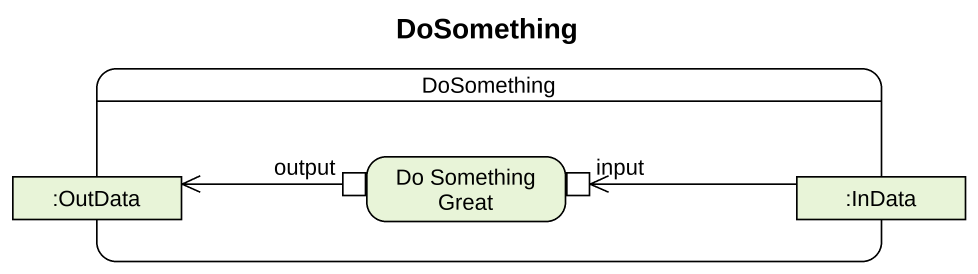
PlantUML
@startuml
title DoSomething
hide empty description
state DoSomething {
  state ":OutData" as OutData <<object>>
  state "Do Something Great" as Do_Something_Great {
    state output <<outputPin>>
    state input <<inputPin>>
  }
  state ":InData" as InData <<object>>
}
output -left-> OutData
InData -left-> input
@enduml
